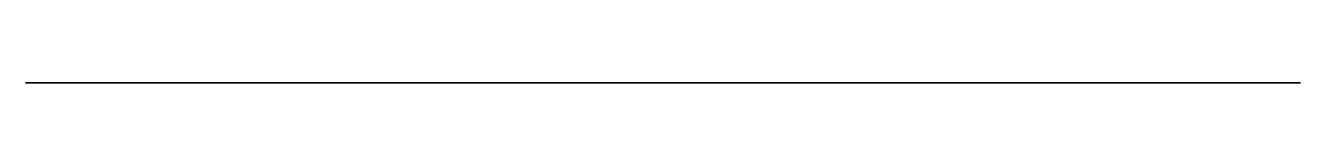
# Model space of a CAD drawing. Header units: millimetres. Extents: x -26.4 to -5.8, y 0 to 0.
import ezdxf

# ---------------------------------------------------------------- set-up
doc = ezdxf.new("R2010")
doc.units = ezdxf.units.MM
doc.layers.get('0').update_dxf_attribs({"color": 194, "true_color": 0x551cb1})

msp = doc.modelspace()

# ---------------------------------------------------------------- linework, layer by layer
at = {"color": 54, "true_color": 0x94b11b}
msp.add_polyline3d([(-9.821, 0, 43.156), (-9.758, 0, 43.114), (-9.693, 0, 43.074), (-9.625, 0, 43.038), (-9.555, 0, 43.005), (-9.483, 0, 42.976), (-9.409, 0, 42.95), (-9.333, 0, 42.927), (-9.257, 0, 42.909), (-9.176, 0, 42.894), (-9.094, 0, 42.884), (-9.011, 0, 42.877), (-8.928, 0, 42.874), (-8.593, 0, 42.873), (-8.291, 0, 42.874), (-8.141, 0, 42.868), (-8.066, 0, 42.861), (-7.992, 0, 42.851), (-7.908, 0, 42.835), (-7.825, 0, 42.814), (-7.743, 0, 42.79), (-7.662, 0, 42.761), (-7.582, 0, 42.728), (-7.503, 0, 42.692), (-7.425, 0, 42.651), (-7.348, 0, 42.607), (-7.273, 0, 42.559), (-7.199, 0, 42.507), (-7.126, 0, 42.452), (-7.055, 0, 42.393), (-6.985, 0, 42.331), (-6.917, 0, 42.265), (-6.85, 0, 42.197), (-6.785, 0, 42.125), (-6.66, 0, 41.971), (-6.542, 0, 41.806), (-6.432, 0, 41.63), (-6.329, 0, 41.443), (-6.235, 0, 41.246), (-6.149, 0, 41.039), (-6.073, 0, 40.824), (-6.006, 0, 40.6), (-5.958, 0, 40.408), (-5.918, 0, 40.214), (-5.886, 0, 40.019), (-5.86, 0, 39.822), (-5.827, 0, 39.425), (-5.812, 0, 39.024), (-5.826, 0, 37.402), (-5.826, 0, 0.457), (-26.415, 0, 0.457), (-26.415, 0, 29.077), (-24.873, 0, 30.551), (-24.873, 0, 102.114), (-26.415, 0, 103.544), (-26.415, 0, 130.859), (-23.27, 0, 130.859), (-23.27, 0, 127.159), (-22.257, 0, 127.159), (-21.755, 0, 127.142), (-21.258, 0, 127.106), (-21.055, 0, 127.081), (-20.853, 0, 127.044), (-20.652, 0, 126.996), (-20.452, 0, 126.938), (-20.256, 0, 126.87), (-20.062, 0, 126.792), (-19.872, 0, 126.704), (-19.687, 0, 126.608), (-19.506, 0, 126.502), (-19.332, 0, 126.389), (-19.164, 0, 126.267), (-19.003, 0, 126.138), (-18.849, 0, 126.001), (-18.704, 0, 125.858), (-18.568, 0, 125.708), (-18.442, 0, 125.551), (-18.372, 0, 125.456), (-18.306, 0, 125.358), (-18.244, 0, 125.258), (-18.185, 0, 125.155), (-18.13, 0, 125.05), (-18.078, 0, 124.943), (-17.986, 0, 124.723), (-17.909, 0, 124.497), (-17.846, 0, 124.265), (-17.798, 0, 124.03), (-17.764, 0, 123.791), (-17.745, 0, 123.55), (-17.74, 0, 123.308), (-17.749, 0, 123.067), (-17.774, 0, 122.828), (-17.812, 0, 122.59), (-17.865, 0, 122.357), (-17.932, 0, 122.129), (-18.014, 0, 121.906), (-18.11, 0, 121.691), (-18.217, 0, 121.484), (-18.337, 0, 121.284), (-18.467, 0, 121.093), (-18.609, 0, 120.911), (-18.761, 0, 120.738), (-18.923, 0, 120.575), (-19.094, 0, 120.423), (-19.274, 0, 120.28), (-19.462, 0, 120.149), (-19.659, 0, 120.029), (-19.862, 0, 119.921), (-20.073, 0, 119.825), (-20.29, 0, 119.742), (-20.513, 0, 119.671), (-20.742, 0, 119.615), (-20.742, 0, 118.753), (-20.378, 0, 118.709), (-20.015, 0, 118.642), (-19.655, 0, 118.553), (-19.299, 0, 118.443), (-18.951, 0, 118.312), (-18.611, 0, 118.161), (-18.284, 0, 117.991), (-17.97, 0, 117.802), (-17.699, 0, 117.615), (-17.441, 0, 117.414), (-17.196, 0, 117.198), (-16.963, 0, 116.969), (-16.742, 0, 116.728), (-16.533, 0, 116.474), (-16.335, 0, 116.208), (-16.147, 0, 115.931), (-15.97, 0, 115.644), (-15.802, 0, 115.346), (-15.492, 0, 114.722), (-15.215, 0, 114.064), (-14.966, 0, 113.377), (-14.538, 0, 111.931), (-14.178, 0, 110.418), (-13.537, 0, 107.333), (-13.078, 0, 105.026), (-12.374, 0, 101.946), (-11.506, 0, 98.85), (-10.786, 0, 96.712), (-9.97, 0, 94.607), (-8.144, 0, 90.471), (-7.296, 0, 88.52), (-6.938, 0, 87.542), (-6.645, 0, 86.563), (-6.512, 0, 85.984), (-6.413, 0, 85.398), (-6.348, 0, 84.808), (-6.316, 0, 84.215), (-6.317, 0, 83.621), (-6.35, 0, 83.027), (-6.416, 0, 82.436), (-6.513, 0, 81.848), (-6.601, 0, 81.434), (-6.705, 0, 81.024), (-6.823, 0, 80.619), (-6.956, 0, 80.22), (-7.103, 0, 79.825), (-7.264, 0, 79.437), (-7.439, 0, 79.055), (-7.629, 0, 78.679), (-7.831, 0, 78.311), (-8.047, 0, 77.95), (-8.276, 0, 77.598), (-8.518, 0, 77.253), (-8.773, 0, 76.917), (-9.04, 0, 76.591), (-9.319, 0, 76.273), (-9.61, 0, 75.966), (-9.912, 0, 75.67), (-10.224, 0, 75.386), (-10.546, 0, 75.114), (-10.876, 0, 74.854), (-11.216, 0, 74.607), (-11.564, 0, 74.372), (-11.92, 0, 74.151), (-12.284, 0, 73.942), (-12.655, 0, 73.747), (-13.033, 0, 73.566), (-13.417, 0, 73.398), (-13.808, 0, 73.245), (-14.205, 0, 73.105), (-14.607, 0, 72.98), (-15.014, 0, 72.869), (-15.426, 0, 72.773), (-15.426, 0, 69.883), (-14.776, 0, 69.79), (-14.135, 0, 69.656), (-13.505, 0, 69.484), (-12.887, 0, 69.272), (-12.283, 0, 69.023), (-11.695, 0, 68.737), (-11.125, 0, 68.414), (-10.575, 0, 68.056), (-10.048, 0, 67.663), (-9.547, 0, 67.238), (-9.073, 0, 66.782), (-8.629, 0, 66.299), (-8.215, 0, 65.789), (-7.834, 0, 65.254), (-7.485, 0, 64.697), (-7.172, 0, 64.118), (-6.908, 0, 63.552), (-6.677, 0, 62.97), (-6.564, 0, 62.635), (-6.466, 0, 62.296), (-6.381, 0, 61.953), (-6.309, 0, 61.606), (-6.199, 0, 60.903), (-6.127, 0, 60.19), (-6.066, 0, 58.745), (-6.061, 0, 57.293), (-6.062, 0, 55.459), (-6.064, 0, 54.301), (-6.081, 0, 53.725), (-6.122, 0, 53.158), (-6.155, 0, 52.879), (-6.198, 0, 52.605), (-6.251, 0, 52.334), (-6.318, 0, 52.07), (-6.397, 0, 51.81), (-6.492, 0, 51.558), (-6.602, 0, 51.312), (-6.664, 0, 51.192), (-6.73, 0, 51.074), (-6.852, 0, 50.875), (-6.984, 0, 50.681), (-7.125, 0, 50.492), (-7.274, 0, 50.308), (-7.431, 0, 50.129), (-7.596, 0, 49.957), (-7.768, 0, 49.791), (-7.946, 0, 49.632), (-8.471, 0, 49.152), (-8.723, 0, 48.895), (-8.963, 0, 48.631), (-9.285, 0, 48.234), (-9.571, 0, 47.83), (-9.819, 0, 47.422), (-10.032, 0, 47.013), (-10.124, 0, 46.81), (-10.208, 0, 46.607), (-10.282, 0, 46.405), (-10.348, 0, 46.205), (-10.404, 0, 46.008), (-10.452, 0, 45.812), (-10.491, 0, 45.62), (-10.521, 0, 45.431), (-10.542, 0, 45.245), (-10.554, 0, 45.063), (-10.558, 0, 44.886), (-10.552, 0, 44.714), (-10.539, 0, 44.546), (-10.516, 0, 44.385), (-10.485, 0, 44.229), (-10.445, 0, 44.079), (-10.397, 0, 43.937), (-10.369, 0, 43.868), (-10.34, 0, 43.801), (-10.308, 0, 43.736), (-10.274, 0, 43.672), (-10.239, 0, 43.611), (-10.201, 0, 43.552), (-10.16, 0, 43.495), (-10.118, 0, 43.44), (-10.074, 0, 43.387), (-10.027, 0, 43.336), (-9.979, 0, 43.288), (-9.928, 0, 43.242), (-9.875, 0, 43.198)], close=True, dxfattribs=at)

doc.saveas('drawing.dxf')
